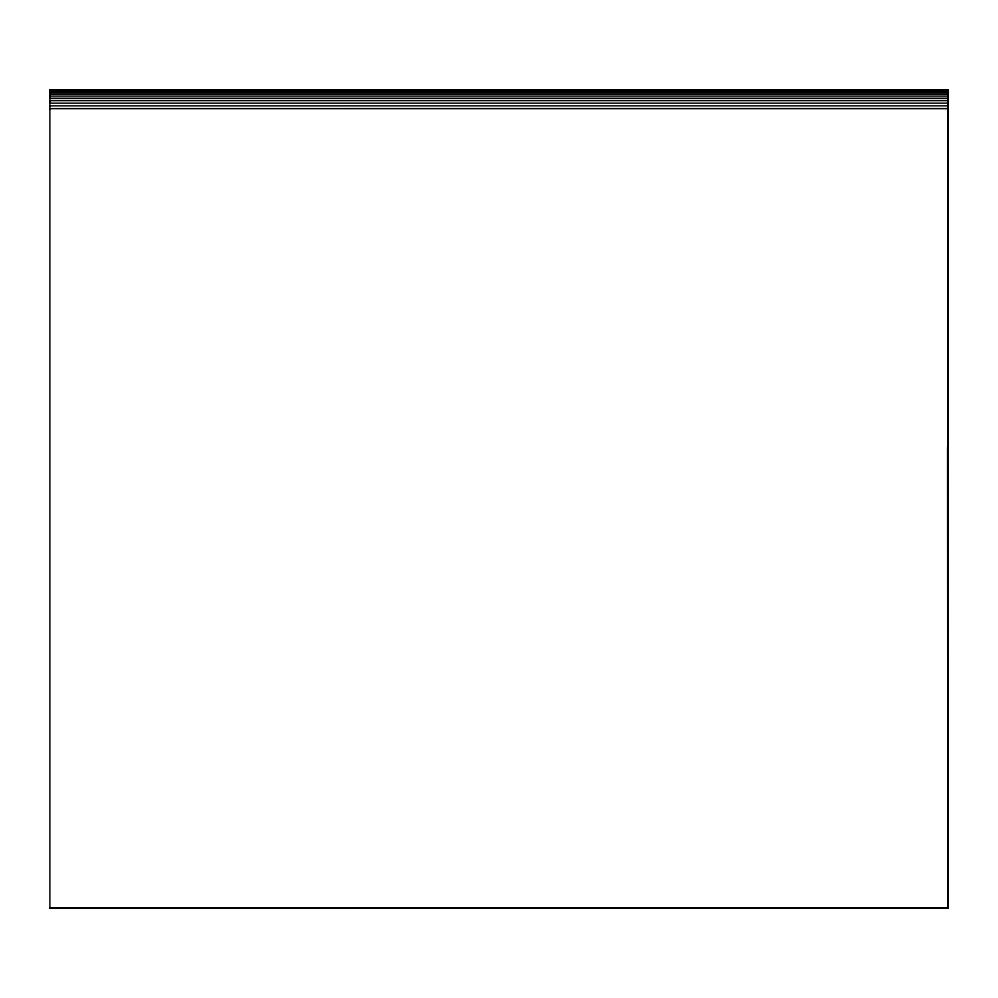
<?xml version="1.0" encoding="UTF-8"?>
<svg xmlns="http://www.w3.org/2000/svg" width="998" height="998" viewBox="0 0 998 998"><rect width="100%" height="100%" fill="white"/><g stroke="black" fill="none" stroke-linecap="round" stroke-linejoin="round"><path stroke-width="1.5" d="M49.9 89.733L49.9 908.267L948.1 908.255L948.1 89.932L948.1 91.379L49.9 91.404M49.9 89.92L948.1 89.932L947.913 908.255L947.601 447.179M49.9 90.481L948.1 90.481M49.9 92.652L948.1 92.652M49.9 94.236L948.1 94.236M49.9 96.107L948.1 96.107M49.9 98.253L948.1 98.241M49.9 100.611L948.1 100.611M49.9 103.156L948.1 103.156M49.9 105.85L948.1 105.85M49.9 108.645L948.1 108.632M49.9 908.255L948.1 908.255"/></g></svg>
